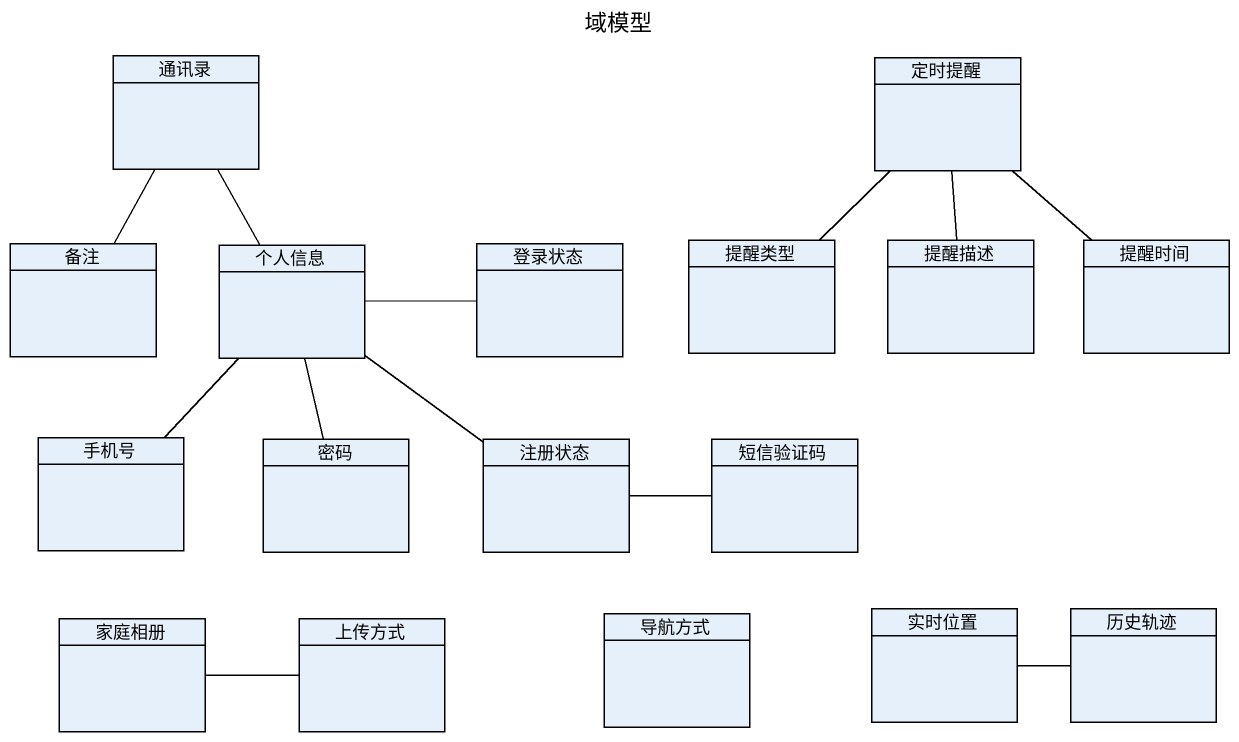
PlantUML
@startuml
title 域模型
hide circle
hide empty members
class 通讯录
class 定时提醒
class 备注
class 个人信息
class 登录状态
class 提醒类型
class 提醒描述
class 提醒时间
class 手机号
class 密码
class 注册状态
class 短信验证码
class 家庭相册
class 上传方式
class 导航方式
class 实时位置
class 历史轨迹
通讯录 -- 备注
通讯录 -- 个人信息
定时提醒 -- 提醒描述
定时提醒 -- 提醒时间
个人信息 -- 手机号
个人信息 -- 密码
个人信息 -- 注册状态
登录状态 -left- 个人信息
提醒类型 -up- 定时提醒
短信验证码 -left- 注册状态
家庭相册 -right- 上传方式
实时位置 -right- 历史轨迹
@enduml
